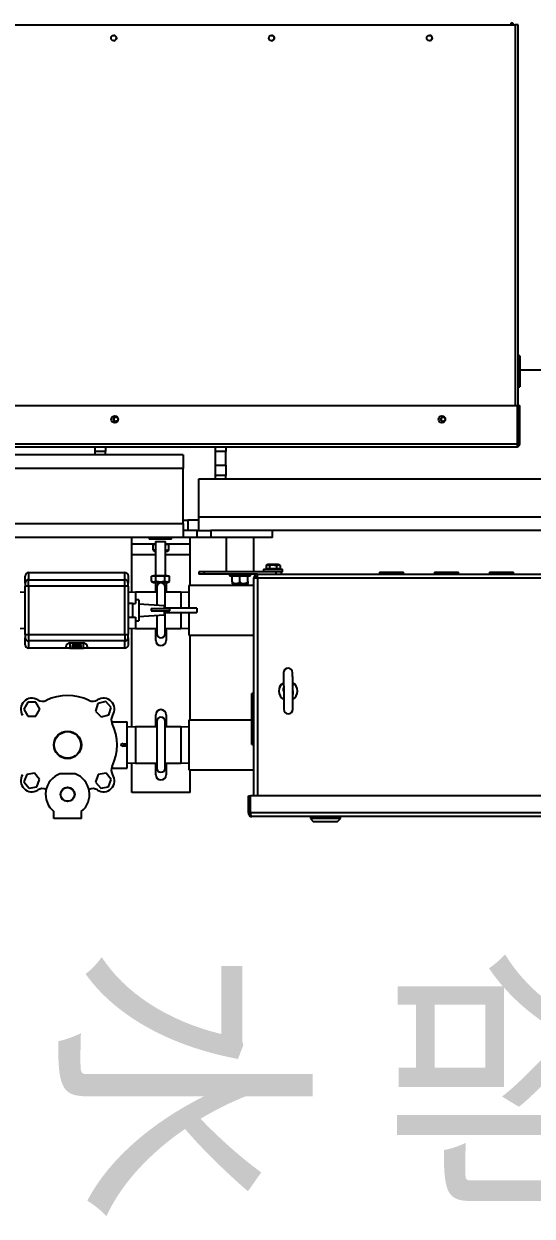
# Model space of a CAD drawing. Header units: millimetres. Extents: x -69706 to 52883, y -6882 to 68885.
# Drawn here: x 7751 to 8220, y 62634 to 63736 of the extents above; entities that cross this region are included whole.
import ezdxf

# ---------------------------------------------------------------- set-up
doc = ezdxf.new("R2010")
doc.units = ezdxf.units.MM
doc.layers.add('B2F-H-EQ-P-T20001$0$M-HVAC-EQPM', color=134, linetype='Continuous')
doc.layers.add('B2F-H-EQ-P-T20001$0$冰水機控制盤', color=4, linetype='Continuous')
doc.styles.add('B2F-H-EQ-P-T20001$0$Standard', font='arial.ttf')

# ---------------------------------------------------------------- blocks, each defined once
blk = doc.blocks.new('B2F-H-EQ-P-T20001$0$CH-B2C-05、09-1000RT_20201019')
at = {"color": 0, "linetype": 'Continuous', "lineweight": 25}
for p, q in [((3552.3, 2294), (4289.9, 2294)), ((4286.3, 2294), (4286.3, 2295.8)), ((4292.5, 2294), (4289.9, 2294)), ((4289.9, 2294), (4289.9, 1942.2)), ((4292.5, 2294), (4292.5, 1942.2)), ((4292.7, 2294), (4292.5, 2294)), ((4292.7, 1988), (4292.7, 2294)), ((4294.3, 1988), (4292.5, 1988)), ((4294.3, 1988), (4294.3, 1959.4)), ((4294.3, 1975.1), (4749, 1975.1)), ((4292.5, 1959.4), (4294.3, 1959.4)), ((4292.7, 1942.2), (4292.7, 1959.4)), ((3548.8, 1942.2), (4291.7, 1942.2)), ((4291.7, 1942.2), (4291.7, 1906.7)), ((4292.5, 1942.2), (4294.3, 1942.2)), ((4292.5, 1906.7), (4292.5, 1942.2)), ((4294.3, 1906.7), (4294.3, 1942.2)), ((3548.8, 1906.7), (4291.7, 1906.7)), ((4291.7, 1916.8), (4292.5, 1916.8)), ((4291.7, 1906.7), (4291.7, 1904.1)), ((4291.7, 1906.7), (4292.3, 1906.7)), ((4292.3, 1906.7), (4292.3, 1916.8)), ((4292.5, 1906.7), (4294.3, 1906.7)), ((3983.6, 1896.6), (3281.8, 1896.6)), ((3548.8, 1904.1), (4291.7, 1904.1)), ((3902.2, 1899.9), (3902.2, 1904.1)), ((3911.7, 1899.9), (3902.2, 1899.9)), ((3902.2, 1896.6), (3902.2, 1899.9)), ((3911.7, 1904.1), (3911.7, 1899.9)), ((3911.7, 1896.6), (3911.7, 1899.9)), ((3983.6, 1896.6), (3983.6, 1883.9)), ((4013.3, 1899.9), (4013.3, 1904.1)), ((4022.9, 1899.9), (4013.3, 1899.9)), ((4013.3, 1887.2), (4013.3, 1899.9)), ((4022.9, 1904.1), (4022.9, 1899.9)), ((4022.9, 1887.2), (4022.9, 1899.9)), ((3983.6, 1883.9), (3294.4, 1883.9)), ((3983.6, 1833.1), (3983.6, 1883.9)), ((4013.3, 1887.2), (4022.9, 1887.2)), ((4013.3, 1877.6), (4013.3, 1887.2)), ((4022.9, 1887.2), (4022.9, 1877.6)), ((3997.9, 1874.5), (4556.7, 1874.5)), ((3997.9, 1839.5), (3997.9, 1874.5)), ((4022.9, 1877.6), (4013.3, 1877.6)), ((4013.3, 1874.5), (4013.3, 1877.6)), ((4022.9, 1874.5), (4022.9, 1877.6)), ((3644, 1833.1), (3983.6, 1833.1)), ((3983.6, 1836.3), (3987.9, 1836.3)), ((3983.6, 1833.1), (3983.6, 1820.4)), ((3987.9, 1836.3), (3987.9, 1826.8)), ((3997.9, 1836.3), (3987.9, 1836.3)), ((3997.9, 1839.5), (4556.7, 1839.5)), ((3997.9, 1826.8), (3997.9, 1839.5)), ((3983.6, 1820.4), (3675, 1820.4)), ((3936.1, 1814.1), (3936.1, 1820.4)), ((3952.2, 1820.4), (3952.2, 1818.8)), ((3972.8, 1818.8), (3952.2, 1818.8)), ((3972.8, 1818.8), (3972.8, 1820.4)), ((3987.9, 1826.8), (3983.6, 1826.8)), ((3996.3, 1820.4), (3983.6, 1820.4)), ((3996.3, 1826.8), (3987.9, 1826.8)), ((3987.9, 1826.8), (3987.9, 1826.8)), ((3989.9, 1814.1), (3989.9, 1820.4)), ((3996.3, 1820.4), (3996.3, 1826.8)), ((3996.3, 1826.8), (4009, 1826.8)), ((4009, 1820.4), (3996.3, 1820.4)), ((4009, 1826.8), (4009, 1820.4)), ((4066.1, 1826.8), (4009, 1826.8)), ((4066.1, 1820.4), (4009, 1820.4)), ((4023.3, 1820.4), (4023.3, 1788.7)), ((4048.7, 1788.7), (4048.7, 1820.4)), ((4556.7, 1826.8), (4066.1, 1826.8)), ((4066.1, 1820.4), (4066.1, 1826.8)), ((3957.8, 1814.1), (3936.1, 1814.1)), ((3936.1, 1804.4), (3936.1, 1814.1)), ((3955.9, 1808.8), (3955.9, 1813.7)), ((3957.8, 1813.7), (3955.9, 1813.7)), ((3957.8, 1808.5), (3955.9, 1808.8)), ((3955.9, 1808.2), (3956.7, 1807.7)), ((3956.7, 1814.1), (3956.7, 1813.7)), ((3956.7, 1807.7), (3957.8, 1807.7)), ((3957.8, 1816.7), (3957.8, 1785)), ((3957.8, 1816.7), (3967.3, 1816.7)), ((3967.3, 1785), (3967.3, 1816.7)), ((3989.9, 1814.1), (3967.3, 1814.1)), ((3970.2, 1813.7), (3967.3, 1813.7)), ((3967.3, 1807.7), (3969.4, 1807.7)), ((3969.3, 1813.7), (3969.3, 1814.1)), ((3969.4, 1807.7), (3970.2, 1808.2)), ((3970.2, 1808.8), (3970.2, 1813.7)), ((3989.9, 1804.4), (3989.9, 1814.1)), ((3936.1, 1769.6), (3936.1, 1804.4)), ((3957.8, 1804.4), (3936.1, 1804.4)), ((3989.9, 1804.4), (3967.3, 1804.4)), ((3989.9, 1776), (3989.9, 1804.4)), ((3840.8, 1787.9), (3929.7, 1787.9)), ((3840.8, 1787.9), (3840.8, 1781.3)), ((3929.7, 1781.3), (3929.7, 1787.9)), ((3956.2, 1785), (3956.2, 1784.6)), ((3968.8, 1785), (3956.2, 1785)), ((3968.8, 1784.6), (3968.8, 1785)), ((3997.9, 1788.7), (3997.9, 1786.4)), ((4003, 1788.7), (3997.9, 1788.7)), ((4003, 1786.4), (3997.9, 1786.4)), ((4003, 1788.7), (4003, 1786.4)), ((4069, 1788.7), (4003, 1788.7)), ((4052, 1786.4), (4003, 1786.4)), ((4026.6, 1784.9), (4035.9, 1784.9)), ((4028.8, 1779.5), (4028.8, 1784.9)), ((4035.9, 1784.9), (4045.4, 1784.9)), ((4035.9, 1779.5), (4035.9, 1784.9)), ((4043.1, 1779.5), (4043.1, 1784.9)), ((4043.1, 1779.5), (4043.1, 1784.9)), ((4052, 1783), (4052, 1786.4)), ((4052, 1786.4), (4502.5, 1786.4)), ((4057.8, 1791.1), (4057.8, 1788.7)), ((4057.8, 1791.1), (4057.8, 1791.1)), ((4057.8, 1791.1), (4057.8, 1788.7)), ((4057.8, 1791.1), (4057.8, 1788.7)), ((4057.8, 1791.1), (4075.1, 1791.1)), ((4061.7, 1795.4), (4060.1, 1794.5)), ((4060.1, 1794.5), (4060.1, 1791.5)), ((4060.1, 1791.5), (4063.3, 1791.5)), ((4071.2, 1795.4), (4061.7, 1795.4)), ((4061.8, 1791.5), (4061.8, 1791.1)), ((4063.3, 1794.5), (4063.3, 1791.5)), ((4063.3, 1791.5), (4069.7, 1791.5)), ((4069, 1788.7), (4069, 1786.4)), ((4074.1, 1788.7), (4069, 1788.7)), ((4069.7, 1794.5), (4069.7, 1791.5)), ((4069.7, 1791.5), (4072.9, 1791.5)), ((4072.9, 1794.5), (4071.2, 1795.4)), ((4071.2, 1791.1), (4071.2, 1791.5)), ((4072.9, 1794.5), (4072.9, 1791.5)), ((4074.1, 1788.7), (4075.1, 1788.7)), ((4074.1, 1788.7), (4074.1, 1786.4)), ((4075.1, 1788.7), (4075.1, 1791.1)), ((4164.6, 1788.2), (4164.6, 1786.4)), ((4164.6, 1788.2), (4186.8, 1788.2)), ((4186.8, 1786.4), (4186.8, 1788.2)), ((4215.4, 1788.2), (4215.4, 1786.4)), ((4215.4, 1788.2), (4237.6, 1788.2)), ((4237.6, 1786.4), (4237.6, 1788.2)), ((4266.2, 1788.2), (4266.2, 1786.4)), ((4266.2, 1788.2), (4288.4, 1788.2)), ((4288.4, 1786.4), (4288.4, 1788.2)), ((3837.6, 1778.2), (3837.6, 1784.7)), ((3837.6, 1778.2), (3837.6, 1775.2)), ((3837.6, 1730.8), (3837.6, 1775.2)), ((3840.8, 1775.2), (3837.6, 1775.2)), ((3840.8, 1775.2), (3840.8, 1781.3)), ((3840.8, 1781.3), (3929.7, 1781.3)), ((3929.7, 1775.2), (3840.8, 1775.2)), ((3840.8, 1775.2), (3840.8, 1730.8)), ((3929.7, 1775.2), (3929.7, 1781.3)), ((3929.7, 1730.8), (3929.7, 1775.2)), ((3932.8, 1775.2), (3929.7, 1775.2)), ((3932.8, 1784.7), (3932.8, 1778.2)), ((3932.8, 1775.2), (3932.8, 1778.2)), ((3932.8, 1775.2), (3932.8, 1730.8)), ((3954.3, 1779.7), (3954.3, 1784.6)), ((3958.4, 1784.6), (3954.3, 1784.6)), ((3954.3, 1779.7), (3956.2, 1778.6)), ((3956.2, 1778.6), (3968.9, 1778.6)), ((3958.3, 1771.2), (3958.3, 1778.6)), ((3958.4, 1779.7), (3958.4, 1784.6)), ((3966.6, 1784.6), (3958.4, 1784.6)), ((3959.1, 1774.5), (3959.1, 1757.6)), ((3966.6, 1779.7), (3966.6, 1784.6)), ((3970.8, 1784.6), (3966.6, 1784.6)), ((3967, 1755.1), (3967, 1774.5)), ((3967.8, 1778.6), (3967.8, 1771.2)), ((3968.9, 1778.6), (3970.8, 1779.7)), ((3970.8, 1779.7), (3970.8, 1784.6)), ((4048.7, 1776), (3988.8, 1776)), ((3988.8, 1776), (3988.8, 1755.1)), ((4029.6, 1777.3), (4035.9, 1777.3)), ((4035.9, 1777.3), (4042.4, 1777.3)), ((4048.7, 1783), (4052, 1783)), ((4048.7, 1581.5), (4048.7, 1783)), ((4052, 1783), (4052, 1581.5)), ((4052, 1783), (4502.5, 1783)), ((3837.5, 1769.4), (3832.9, 1769.7)), ((3837.6, 1772.1), (3837.5, 1772.1)), ((3837.5, 1733.9), (3837.5, 1772.1)), ((3939.4, 1769.7), (3932.8, 1769.5)), ((3959.1, 1769.7), (3939.4, 1769.7)), ((3939.4, 1769.7), (3939.4, 1759.2)), ((3981.4, 1769.7), (3967, 1769.7)), ((3988.8, 1769.4), (3981.4, 1769.7)), ((3981.4, 1769.7), (3981.4, 1755.1)), ((3936.8, 1759.2), (3932.8, 1759.2)), ((3936.8, 1759.2), (3939.6, 1759.2)), ((3936.8, 1759.2), (3936.8, 1746.7)), ((3942.6, 1762.7), (3939.6, 1762.7)), ((3939.6, 1762.7), (3939.6, 1759.2)), ((3942.6, 1762.7), (3942.6, 1743.2)), ((3966.1, 1757.1), (3942.6, 1758.7)), ((3953.9, 1754.8), (3953.9, 1752.5)), ((3953.9, 1754.8), (3971.2, 1754.8)), ((3953.9, 1752.5), (3971.2, 1752.5)), ((3966.1, 1757.1), (3966.1, 1754.8)), ((3996.1, 1755.1), (3966.1, 1755.1)), ((3966.1, 1752.5), (3966.1, 1748.9)), ((3971.2, 1752.5), (3971.2, 1754.8)), ((3996.1, 1755.1), (3996.1, 1750.9)), ((3932.8, 1746.7), (3936.8, 1746.7)), ((3936.8, 1746.7), (3939.6, 1746.7)), ((3939.4, 1746.7), (3939.4, 1736.3)), ((3939.6, 1746.7), (3939.6, 1743.2)), ((3939.6, 1743.2), (3942.6, 1743.2)), ((3942.6, 1747.2), (3966.1, 1748.9)), ((3959.1, 1748.4), (3959.1, 1731.5)), ((3966.1, 1750.9), (3996.1, 1750.9)), ((3967, 1731.5), (3967, 1750.9)), ((3981.4, 1750.9), (3981.4, 1736.3)), ((3988.8, 1750.9), (3988.8, 1730)), ((3832.9, 1736.3), (3837.5, 1736.6)), ((3837.5, 1733.9), (3837.6, 1733.9)), ((3837.6, 1730.8), (3840.8, 1730.8)), ((3837.6, 1730.8), (3837.6, 1727.7)), ((3840.8, 1730.8), (3929.7, 1730.8)), ((3840.8, 1730.8), (3840.8, 1724.7)), ((3929.7, 1730.8), (3929.7, 1724.7)), ((3929.7, 1730.8), (3932.8, 1730.8)), ((3932.8, 1736.5), (3939.4, 1736.3)), ((3932.8, 1727.7), (3932.8, 1730.8)), ((3936.1, 1645.2), (3936.1, 1736.4)), ((3939.4, 1736.3), (3959.1, 1736.3)), ((3958.3, 1725.2), (3958.3, 1734.8)), ((3967, 1736.3), (3981.4, 1736.3)), ((3967.8, 1734.8), (3967.8, 1725.2)), ((3981.4, 1736.3), (3988.8, 1736.5)), ((3988.8, 1730), (4026.9, 1730)), ((3989.9, 1651.6), (3989.9, 1730)), ((4026.9, 1730), (4048.7, 1730)), ((3837.6, 1721.2), (3837.6, 1727.7)), ((3929.7, 1724.7), (3840.8, 1724.7)), ((3840.8, 1724.7), (3840.8, 1718.1)), ((3875.3, 1719.1), (3875.3, 1718.1)), ((3891.4, 1722.8), (3879, 1722.8)), ((3879, 1722.8), (3879, 1718.1)), ((3881.8, 1721.5), (3881.2, 1720.6)), ((3881.2, 1718.9), (3881.2, 1720.6)), ((3881.8, 1719.8), (3881.2, 1718.9)), ((3881.2, 1718.9), (3881.8, 1718.5)), ((3881.8, 1719.8), (3881.8, 1721.5)), ((3888.6, 1721.5), (3881.8, 1721.5)), ((3888.6, 1719.8), (3881.8, 1719.8)), ((3882.8, 1722.8), (3882.8, 1721.5)), ((3883.4, 1722.8), (3883.4, 1722.1)), ((3887, 1722.1), (3883.4, 1722.1)), ((3883.4, 1722.1), (3883.4, 1721.5)), ((3887, 1722.1), (3887, 1722.8)), ((3887, 1721.5), (3887, 1722.1)), ((3887.7, 1722.8), (3887.7, 1721.5)), ((3888.6, 1719.8), (3888.6, 1721.5)), ((3889.2, 1720.6), (3888.6, 1721.5)), ((3889.2, 1718.9), (3888.6, 1719.8)), ((3888.6, 1718.5), (3889.2, 1718.9)), ((3889.2, 1718.9), (3889.2, 1720.6)), ((3891.4, 1718.1), (3891.4, 1722.8)), ((3895.2, 1718.1), (3895.2, 1719.1)), ((3929.7, 1718.1), (3929.7, 1724.7)), ((3932.8, 1727.7), (3932.8, 1721.2)), ((3875.3, 1718.1), (3840.8, 1718.1)), ((3879, 1718.1), (3882.8, 1718.1)), ((3881.8, 1718.5), (3888.6, 1718.5)), ((3882.8, 1718.5), (3882.8, 1718.1)), ((3882.8, 1718.1), (3887.7, 1718.1)), ((3887.7, 1718.5), (3887.7, 1718.1)), ((3887.7, 1718.1), (3891.4, 1718.1)), ((3929.7, 1718.1), (3895.2, 1718.1)), ((4048.7, 1676), (4046.9, 1676)), ((4046.9, 1629.1), (4046.9, 1676)), ((3840.1, 1668), (3836.4, 1661.6)), ((3847.4, 1668), (3840.1, 1668)), ((3851.1, 1661.6), (3847.4, 1668)), ((3904.8, 1667), (3902.7, 1659.9)), ((3912, 1668.7), (3904.8, 1667)), ((3917, 1663.3), (3912, 1668.7)), ((3836.4, 1661.6), (3840.1, 1655.3)), ((3840.1, 1655.3), (3847.4, 1655.3)), ((3847.4, 1655.3), (3851.1, 1661.6)), ((3902.7, 1659.9), (3907.8, 1654.6)), ((3907.8, 1654.6), (3914.9, 1656.3)), ((3914.9, 1656.3), (3917, 1663.3)), ((3958.3, 1647), (3958.3, 1656.5)), ((3967.8, 1656.5), (3967.8, 1647)), ((3917.4, 1650.1), (3931.9, 1650.1)), ((3931.9, 1629.4), (3931.9, 1650.1)), ((3939.4, 1645.3), (3931.9, 1645.1)), ((3959.1, 1645.3), (3939.4, 1645.3)), ((3939.4, 1645.3), (3939.4, 1611.9)), ((3959.1, 1650.3), (3959.1, 1607.3)), ((3967, 1607.3), (3967, 1650.3)), ((3981.4, 1645.3), (3967, 1645.3)), ((3988.8, 1645.1), (3981.4, 1645.3)), ((3981.4, 1645.3), (3981.4, 1611.9)), ((4046.9, 1651.6), (3988.8, 1651.6)), ((3988.8, 1651.6), (3988.8, 1605.6)), ((3928.1, 1629.8), (3925.6, 1628.6)), ((3925.6, 1628.6), (3928.1, 1627.4)), ((3928.1, 1629.4), (3928.1, 1629.8)), ((3931.9, 1629.4), (3928.1, 1629.4)), ((3928.1, 1627.8), (3931.9, 1627.8)), ((3928.1, 1627.4), (3928.1, 1627.8)), ((3931.9, 1627.8), (3931.9, 1629.4)), ((3931.9, 1607.1), (3931.9, 1627.8)), ((4046.9, 1629.1), (4048.7, 1629.1)), ((3931.9, 1612.1), (3939.4, 1611.9)), ((3936.1, 1584.7), (3936.1, 1612)), ((3939.4, 1611.9), (3959.1, 1611.9)), ((3958.5, 1611.9), (3958.3, 1610.6)), ((3958.3, 1601), (3958.3, 1610.6)), ((3967, 1611.9), (3981.4, 1611.9)), ((3967.8, 1610.6), (3967.6, 1611.9)), ((3967.8, 1610.6), (3967.8, 1601)), ((3981.4, 1611.9), (3988.8, 1612.1)), ((3839.1, 1601.2), (3836.5, 1594.4)), ((3846.4, 1602.4), (3839.1, 1601.2)), ((3851, 1596.7), (3846.4, 1602.4)), ((3883.9, 1601.9), (3869.7, 1601.9)), ((3905.1, 1601.2), (3902.6, 1594.3)), ((3912.4, 1602.4), (3905.1, 1601.2)), ((3917.1, 1596.8), (3912.4, 1602.4)), ((3917.4, 1607.1), (3931.9, 1607.1)), ((3988.8, 1605.6), (4026.9, 1605.6)), ((3989.9, 1584.7), (3989.9, 1605.6)), ((4026.9, 1605.6), (4048.7, 1605.6)), ((3836.5, 1594.4), (3841.2, 1588.7)), ((3841.2, 1588.7), (3848.4, 1589.9)), ((3848.4, 1589.9), (3851, 1596.7)), ((3902.6, 1594.3), (3907.4, 1588.7)), ((3907.4, 1588.7), (3914.6, 1589.9)), ((3914.6, 1589.9), (3917.1, 1596.8)), ((3989.9, 1584.7), (3936.1, 1584.7)), ((4043.7, 1565.8), (4043.7, 1581.5)), ((4043.7, 1581.5), (4045.5, 1581.5)), ((4045.5, 1565.8), (4045.5, 1581.5)), ((4045.7, 1565.8), (4045.7, 1581.5)), ((4500.9, 1581.5), (4045.7, 1581.5)), ((3864.1, 1560.6), (3864.1, 1567)), ((3889.5, 1560.6), (3889.5, 1567)), ((4043.7, 1565.8), (4045.5, 1565.8)), ((4503.4, 1565.8), (4045.7, 1565.8)), ((3889.5, 1560.6), (3864.1, 1560.6)), ((4503.4, 1562.4), (4047, 1562.4)), ((4100.9, 1562.4), (4100.9, 1561.8)), ((4100.9, 1561.8), (4100.9, 1560.5)), ((4114.8, 1561.8), (4100.9, 1561.8)), ((4100.9, 1560.5), (4103.4, 1558)), ((4114.8, 1560.5), (4100.9, 1560.5)), ((4103.4, 1558), (4126.1, 1558)), ((4128.7, 1561.8), (4114.8, 1561.8)), ((4128.7, 1560.5), (4114.8, 1560.5)), ((4126.1, 1558), (4128.7, 1560.5)), ((4128.6, 1561.8), (4128.6, 1562.4)), ((4128.7, 1560.5), (4128.7, 1561.8))]:
    blk.add_line(p, q, dxfattribs=at)
at = {"color": 0, "linetype": 'Continuous', "lineweight": 25, "flags": 128}
for points in [[(3958.5, 1769.7), (3958.5, 1769.9), (3958.3, 1771.2)], [(3967.8, 1771.2), (3967.6, 1769.9), (3967.5, 1769.7)], [(3958.5, 1736.3), (3958.5, 1736.1), (3958.3, 1734.8)], [(3967.8, 1734.8), (3967.6, 1736.1), (3967.5, 1736.3)], [(4076.2, 1695.3), (4076.2, 1695.1), (4076.2, 1694.5), (4076.2, 1693.6), (4076.2, 1692.4), (4076.2, 1690.8), (4076.2, 1688.9), (4076.2, 1686.9), (4076.2, 1684.6), (4076.3, 1682.2), (4076.3, 1679.7), (4076.3, 1677.2), (4076.3, 1674.7), (4076.3, 1672.3), (4076.3, 1670), (4076.3, 1667.9), (4076.3, 1666.1), (4076.3, 1664.5), (4076.3, 1663.2), (4076.3, 1662.3), (4076.3, 1661.7), (4076.3, 1661.6)], [(4076.2, 1695.3), (4076.2, 1695.1), (4076.2, 1694.5), (4076.2, 1693.5), (4076.2, 1692.2), (4076.2, 1690.6), (4076.2, 1688.7), (4076.2, 1686.5), (4076.2, 1684.2), (4076.3, 1681.7), (4076.3, 1679.1)], [(4084.7, 1661.6), (4084.7, 1661.8), (4084.7, 1662.3), (4084.7, 1663.3), (4084.7, 1664.5), (4084.7, 1666.1), (4084.6, 1667.9), (4084.6, 1670), (4084.6, 1672.3), (4084.6, 1674.7), (4084.6, 1677.2), (4084.6, 1679.7), (4084.6, 1682.2), (4084.6, 1684.6), (4084.6, 1686.9), (4084.6, 1689), (4084.6, 1690.8), (4084.5, 1692.4), (4084.5, 1693.7), (4084.5, 1694.6), (4084.5, 1695.1), (4084.5, 1695.3)], [(4084.7, 1661.6), (4084.7, 1661.8), (4084.7, 1662.4), (4084.7, 1663.3), (4084.7, 1664.7), (4084.7, 1666.3), (4084.6, 1668.2), (4084.6, 1670.4), (4084.6, 1672.7), (4084.6, 1675.2), (4084.6, 1677.8)], [(3958.6, 1645.3), (3958.5, 1645.7), (3958.3, 1647)], [(3967.8, 1647), (3967.6, 1645.7), (3967.5, 1645.3)]]:
    blk.add_lwpolyline(points, dxfattribs=at)
at = {"color": 0, "linetype": 'Continuous', "lineweight": 25}
for centre, radius in [((3919.4, 2281.8), 2.49), ((3919.4, 2281.8), 2.49), ((4065.1, 2281.8), 2.49), ((4065.1, 2281.8), 2.49), ((4210.8, 2281.8), 2.49), ((4210.8, 2281.8), 2.49), ((3920.3, 1929.5), 3.18), ((3921.3, 1929.5), 2.02), ((4222.3, 1929.5), 3.18), ((4223.3, 1929.5), 2.02), ((3876.8, 1628.6), 12.7), ((3876.8, 1628.6), 12.3), ((3876.8, 1582.9), 6.55), ((3876.8, 1582.9), 6.35)]:
    blk.add_circle(centre, radius, dxfattribs=at)
for centre, radius, start, end in [((4286.3, 2293.2), 2.57, 17.8744, 90), ((3919.4, 2281.8), 2.49, 270, 89.4154), ((4065.1, 2281.8), 2.49, 270, 89.4152), ((4210.8, 2281.8), 2.49, 287.8445, 89.4152), ((3921.4, 1929.5), 2.02, 91.8021, 268.1979), ((4223.4, 1929.5), 2.02, 91.8021, 268.1979), ((4291.7, 1906.7), 2.57, 270, 0), ((4291.7, 1906.7), 0.762, 270, 360), ((4291.6, 1906.6), 0.695, 278.9403, 6.2716), ((3840.8, 1784.7), 3.18, 90, 180), ((3929.7, 1784.7), 3.18, 0, 90), ((4026.9, 1785.6), 0.826, 112.6199, 247.3801), ((4045.1, 1785.6), 0.826, 292.6199, 67.3801), ((4052, 1783), 3.35, 90, 180), ((3840.7, 1778.2), 3.12, 88.9605, 178.9171), ((3929.7, 1778.2), 3.12, 1.0798, 91.0426), ((3963, 1774.5), 3.97, 0, 180), ((4030, 1779.5), 2.27, 238.9659, 258.463), ((4042, 1779.5), 2.27, 281.537, 301.0188), ((4052, 1783), 1.52, 90, 180), ((4052, 1783), 1.52, 90, 180), ((3963, 1731.5), 3.97, 180, 0), ((3840.7, 1727.8), 3.12, 181.0825, 271.0404), ((3840.8, 1721.2), 3.18, 180, 270), ((3879, 1719.1), 3.75, 90, 180), ((3891.4, 1719.1), 3.75, 0, 90), ((3929.7, 1727.8), 3.12, 268.9565, 358.9205), ((3929.7, 1721.2), 3.18, 270, 0), ((3963, 1725.2), 4.76, 180, 0), ((4080.4, 1695.3), 4.17, 0.2279, 180.2279), ((4080.4, 1678.4), 8.73, 118.735, 241.7208), ((4080.4, 1678.4), 8.62, 119.1308, 241.3249), ((4080.4, 1678.4), 8.73, 298.7353, 61.7204), ((4080.4, 1678.4), 8.62, 0.2279, 61.3246), ((4080.4, 1678.4), 8.62, 299.1312, 0.2279), ((3843.8, 1661.6), 10.2, 57.5424, 212.4576), ((3853.5, 1676.9), 7.94, 237.5424, 295.778), ((3876.8, 1628.6), 45.7, 64.222, 115.778), ((3900.2, 1676.9), 7.94, 244.222, 302.4576), ((3909.9, 1661.6), 10.2, 327.5424, 122.4576), ((3925.1, 1651.9), 7.94, 147.5424, 205.778), ((3963, 1656.5), 4.76, 0, 180), ((3963, 1650.3), 3.97, 0, 180), ((4080.5, 1661.6), 4.17, 180.2279, 0.2279), ((3876.8, 1628.6), 45.7, 334.222, 25.778), ((3925.1, 1605.3), 7.94, 154.222, 212.4576), ((3843.8, 1595.5), 10.2, 147.5424, 302.4576), ((3876.8, 1582.9), 20.3, 110.3641, 231.3752), ((3876.8, 1582.9), 20.3, 308.6248, 69.6359), ((3909.9, 1595.5), 10.2, 237.5424, 32.4576), ((3963, 1601), 4.76, 180, 0), ((3963, 1607.3), 3.97, 180, 0), ((3853.5, 1580.3), 7.94, 64.222, 122.4576), ((3900.2, 1580.3), 7.94, 57.5424, 115.778)]:
    blk.add_arc(centre, radius, start, end, dxfattribs=at)
blk.add_ellipse((4291.7, 1906.7), major_axis=(0, -2.57), ratio=0.227019, start_param=1.372828, end_param=1.570796, dxfattribs=at)
for points, knots in [([(3955.9, 1808.8), (3955.9, 1808.7), (3955.9, 1808.5), (3955.9, 1808.2), (3955.9, 1808.2), (3955.9, 1808.2)], [0, 0, 0, 0, 0.21936, 0.722673, 1, 1, 1, 1]), ([(3970.2, 1808.8), (3969.5, 1808.6), (3968.6, 1808.3), (3967.6, 1808.3), (3967.3, 1808.3)], [0, 0, 0, 0, 0.65266, 1, 1, 1, 1]), ([(3970.2, 1808.2), (3970.2, 1808.2), (3970.2, 1808.2), (3970.2, 1808.5), (3970.2, 1808.7), (3970.2, 1808.8)], [0, 0, 0, 0, 0.264442, 0.780633, 1, 1, 1, 1]), ([(4060.1, 1794.5), (4060.6, 1794.7), (4061.7, 1795.2), (4062.8, 1794.7), (4063.3, 1794.5)], [0, 0, 0, 0, 0.53472, 1, 1, 1, 1]), ([(4063.3, 1794.5), (4064, 1794.7), (4065.9, 1795.1), (4068.1, 1794.9), (4069.4, 1794.5), (4069.7, 1794.5)], [0, 0, 0, 0, 0.374012, 0.880905, 1, 1, 1, 1]), ([(4069.7, 1794.5), (4070.2, 1794.7), (4071.3, 1795.2), (4072.4, 1794.7), (4072.9, 1794.5)], [0, 0, 0, 0, 0.534727, 1, 1, 1, 1]), ([(3958.4, 1779.7), (3958, 1779.6), (3957.3, 1779.2), (3955.9, 1779), (3954.9, 1779.4), (3954.3, 1779.7)], [0, 0, 0, 0, 0.264861, 0.535471, 1, 1, 1, 1]), ([(3966.6, 1779.7), (3965.6, 1779.5), (3963.9, 1779.1), (3961.4, 1779.1), (3959.7, 1779.4), (3958.7, 1779.7), (3958.4, 1779.7)], [0, 0, 0, 0, 0.380634, 0.632055, 0.890267, 1, 1, 1, 1]), ([(3970.8, 1779.7), (3970.4, 1779.6), (3969.7, 1779.2), (3968.3, 1779), (3967.3, 1779.4), (3966.6, 1779.7)], [0, 0, 0, 0, 0.264861, 0.535471, 1, 1, 1, 1]), ([(4028.8, 1779.5), (4028.8, 1779.5), (4028.8, 1779.4), (4028.8, 1779.1), (4028.8, 1778.7), (4028.8, 1778.2), (4028.8, 1777.7), (4028.8, 1777.6), (4028.8, 1777.6)], [0, 0, 0, 0, 0.012395, 0.092401, 0.173518, 0.304938, 0.522819, 1, 1, 1, 1]), ([(4035.9, 1779.5), (4035.9, 1779.4), (4035.9, 1779.1), (4035.7, 1778.7), (4035.3, 1778.2), (4034.3, 1777.7), (4032.6, 1777.5), (4031, 1777.6), (4029.8, 1778), (4029.3, 1778.4), (4029, 1778.8), (4028.8, 1779.2), (4028.8, 1779.4), (4028.8, 1779.5)], [0, 0, 0, 0, 0.040241, 0.080335, 0.142626, 0.243864, 0.451977, 0.719783, 0.79953, 0.87973, 0.930632, 0.973869, 1, 1, 1, 1]), ([(4043.1, 1779.5), (4043.1, 1779.4), (4043.1, 1779.1), (4042.9, 1778.7), (4042.4, 1778.2), (4041.4, 1777.7), (4039.8, 1777.5), (4038.1, 1777.6), (4037, 1778), (4036.4, 1778.4), (4036.1, 1778.8), (4036, 1779.2), (4035.9, 1779.4), (4035.9, 1779.5)], [0, 0, 0, 0, 0.040242, 0.080334, 0.142627, 0.24386, 0.451983, 0.719782, 0.79953, 0.879735, 0.930631, 0.97387, 1, 1, 1, 1]), ([(4043.1, 1779.5), (4043.1, 1779.5), (4043.1, 1779.4), (4043.1, 1779.1), (4043.1, 1778.7), (4043.1, 1778.2), (4043.1, 1778), (4043.1, 1777.9)], [0, 0, 0, 0, 0.023707, 0.176747, 0.331879, 0.583251, 1, 1, 1, 1]), ([(4043.1, 1777.6), (4043.1, 1777.6), (4043.1, 1777.5), (4043.1, 1777.7), (4043.1, 1778.2), (4043.1, 1778.7), (4043.1, 1779.1), (4043.1, 1779.4), (4043.1, 1779.5)], [0, 0, 0, 0, 0.009903, 0.492683, 0.735332, 0.834605, 0.934636, 1, 1, 1, 1]), ([(3879, 1718.1), (3878.6, 1718.1), (3877.8, 1718.1), (3876.6, 1718.1), (3875.8, 1718.1), (3875.3, 1718.1), (3875.3, 1718.1), (3875.3, 1718.1)], [0, 0, 0, 0, 0.213822, 0.427673, 0.641543, 0.855597, 1, 1, 1, 1]), ([(3895.2, 1718.1), (3895.1, 1718.1), (3895, 1718.1), (3894.4, 1718.1), (3893.4, 1718.1), (3892.4, 1718.1), (3891.7, 1718.1), (3891.4, 1718.1)], [0, 0, 0, 0, 0.21551, 0.431126, 0.645542, 0.859516, 1, 1, 1, 1]), ([(4076.1, 1678.4), (4076.1, 1678.5), (4076.1, 1678.8), (4076, 1679.9), (4075.9, 1680.8), (4076.2, 1681.5), (4076.3, 1681.6)], [0, 0, 0, 0, 0.051247, 0.219822, 0.96715, 1, 1, 1, 1]), ([(4084.7, 1678.5), (4084.7, 1678.4), (4084.7, 1678.1), (4084.8, 1676.9), (4085, 1676.1), (4084.6, 1675.3), (4084.6, 1675.3)], [0, 0, 0, 0, 0.051361, 0.219954, 0.967015, 1, 1, 1, 1]), ([(4043.7, 1565.8), (4043.7, 1565.4), (4043.8, 1564.6), (4044.4, 1563.6), (4045.3, 1562.8), (4046.2, 1562.5), (4046.8, 1562.4), (4047, 1562.4)], [0, 0, 0, 0, 0.22161, 0.443223, 0.664847, 0.886467, 1, 1, 1, 1]), ([(4045.5, 1565.8), (4045.5, 1565.6), (4045.6, 1565.1), (4045.8, 1564.8), (4046, 1564.7)], [0, 0, 0, 0, 0.561627, 1, 1, 1, 1]), ([(4047, 1562.4), (4046.9, 1562.5), (4046.7, 1562.6), (4046.4, 1563.2), (4046.1, 1564.1), (4045.9, 1565), (4045.7, 1565.6), (4045.7, 1565.8)], [0, 0, 0, 0, 0.221594, 0.44322, 0.664846, 0.886457, 1, 1, 1, 1])]:
    blk.add_open_spline(points, degree=3, knots=knots, dxfattribs=at)

msp = doc.modelspace()

# ---------------------------------------------------------------- block references
at = {"layer": 'B2F-H-EQ-P-T20001$0$M-HVAC-EQPM'}
msp.add_blockref('B2F-H-EQ-P-T20001$0$CH-B2C-05、09-1000RT_20201019', (3914.631, 61441.218, 8.109), dxfattribs=at)

# ---------------------------------------------------------------- texts
at = {"layer": 'B2F-H-EQ-P-T20001$0$冰水機控制盤', "linetype": 'Continuous', "insert": (8616.086, 62883.772, 8.109), "char_height": 187.5, "attachment_point": 1, "rotation": 270, "style": 'B2F-H-EQ-P-T20001$0$Standard'}
msp.add_mtext_dynamic_manual_height_columns('{\\fPMingLiU|b0|i0|c136|p18;冷卻水}', width=375.14497, gutter_width=1, heights=[0], dxfattribs=at)

doc.saveas('drawing.dxf')
